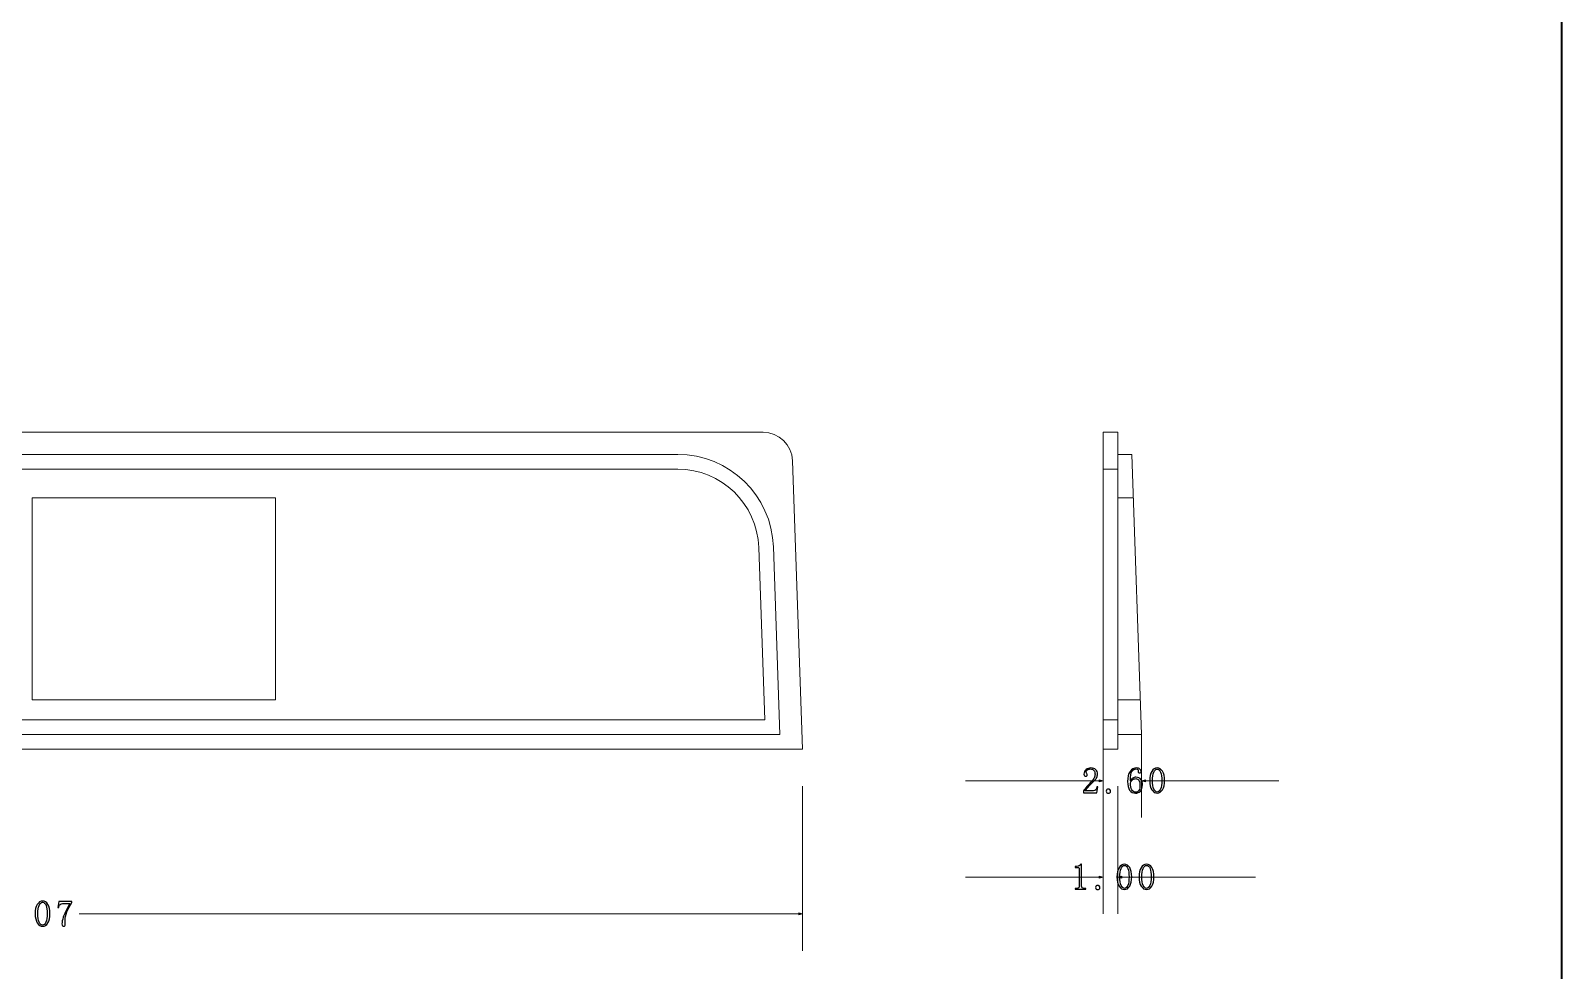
# Model space of a CAD drawing. Header units: millimetres. Extents: x -672 to 672, y -225 to 223.
# Drawn here: x 558.6 to 662.5, y -141.1 to -77.3 of the extents above; entities that cross this region are included whole.
import ezdxf
from ezdxf.lldxf.tags import DXFTag

# ---------------------------------------------------------------- set-up
doc = ezdxf.new("R2010")
doc.units = ezdxf.units.MM
doc.header["$MEASUREMENT"] = 0
doc.layers.add('layer 1', color=7, linetype='Continuous')
tags = doc.linetypes.add('New Line262', pattern=[0.2, 0.1, -0.1]).pattern_tags.tags
tags[6:7] = [DXFTag(74, 4), DXFTag(75, 0), DXFTag(340, '0'), DXFTag(46, 1.0), DXFTag(50, 0.0), DXFTag(44, 0.0), DXFTag(45, 0.0)]
tags[4:5] = [DXFTag(74, 4), DXFTag(75, 0), DXFTag(340, '0'), DXFTag(46, 1.0), DXFTag(50, 0.0), DXFTag(44, 0.0), DXFTag(45, 0.0)]
tags = doc.linetypes.add('New Line263', pattern=[0.2, 0.1, -0.1]).pattern_tags.tags
tags[6:7] = [DXFTag(74, 4), DXFTag(75, 0), DXFTag(340, '0'), DXFTag(46, 1.0), DXFTag(50, 0.0), DXFTag(44, 0.0), DXFTag(45, 0.0)]
tags[4:5] = [DXFTag(74, 4), DXFTag(75, 0), DXFTag(340, '0'), DXFTag(46, 1.0), DXFTag(50, 0.0), DXFTag(44, 0.0), DXFTag(45, 0.0)]
tags = doc.linetypes.add('New Line264', pattern=[0.2, 0.1, -0.1]).pattern_tags.tags
tags[6:7] = [DXFTag(74, 4), DXFTag(75, 0), DXFTag(340, '0'), DXFTag(46, 1.0), DXFTag(50, 0.0), DXFTag(44, 0.0), DXFTag(45, 0.0)]
tags[4:5] = [DXFTag(74, 4), DXFTag(75, 0), DXFTag(340, '0'), DXFTag(46, 1.0), DXFTag(50, 0.0), DXFTag(44, 0.0), DXFTag(45, 0.0)]
tags = doc.linetypes.add('New Line265', pattern=[0.2, 0.1, -0.1]).pattern_tags.tags
tags[6:7] = [DXFTag(74, 4), DXFTag(75, 0), DXFTag(340, '0'), DXFTag(46, 1.0), DXFTag(50, 0.0), DXFTag(44, 0.0), DXFTag(45, 0.0)]
tags[4:5] = [DXFTag(74, 4), DXFTag(75, 0), DXFTag(340, '0'), DXFTag(46, 1.0), DXFTag(50, 0.0), DXFTag(44, 0.0), DXFTag(45, 0.0)]
tags = doc.linetypes.add('New Line266', pattern=[0.2, 0.1, -0.1]).pattern_tags.tags
tags[6:7] = [DXFTag(74, 4), DXFTag(75, 0), DXFTag(340, '0'), DXFTag(46, 1.0), DXFTag(50, 0.0), DXFTag(44, 0.0), DXFTag(45, 0.0)]
tags[4:5] = [DXFTag(74, 4), DXFTag(75, 0), DXFTag(340, '0'), DXFTag(46, 1.0), DXFTag(50, 0.0), DXFTag(44, 0.0), DXFTag(45, 0.0)]
tags = doc.linetypes.add('New Line267', pattern=[0.2, 0.1, -0.1]).pattern_tags.tags
tags[6:7] = [DXFTag(74, 4), DXFTag(75, 0), DXFTag(340, '0'), DXFTag(46, 1.0), DXFTag(50, 0.0), DXFTag(44, 0.0), DXFTag(45, 0.0)]
tags[4:5] = [DXFTag(74, 4), DXFTag(75, 0), DXFTag(340, '0'), DXFTag(46, 1.0), DXFTag(50, 0.0), DXFTag(44, 0.0), DXFTag(45, 0.0)]
tags = doc.linetypes.add('New Line268', pattern=[0.2, 0.1, -0.1]).pattern_tags.tags
tags[6:7] = [DXFTag(74, 4), DXFTag(75, 0), DXFTag(340, '0'), DXFTag(46, 1.0), DXFTag(50, 0.0), DXFTag(44, 0.0), DXFTag(45, 0.0)]
tags[4:5] = [DXFTag(74, 4), DXFTag(75, 0), DXFTag(340, '0'), DXFTag(46, 1.0), DXFTag(50, 0.0), DXFTag(44, 0.0), DXFTag(45, 0.0)]
tags = doc.linetypes.add('New Line300', pattern=[0.2, 0.1, -0.1]).pattern_tags.tags
tags[6:7] = [DXFTag(74, 4), DXFTag(75, 0), DXFTag(340, '0'), DXFTag(46, 1.0), DXFTag(50, 0.0), DXFTag(44, 0.0), DXFTag(45, 0.0)]
tags[4:5] = [DXFTag(74, 4), DXFTag(75, 0), DXFTag(340, '0'), DXFTag(46, 1.0), DXFTag(50, 0.0), DXFTag(44, 0.0), DXFTag(45, 0.0)]

msp = doc.modelspace()

# ---------------------------------------------------------------- hatches: boundary and pattern name
at = {"layer": 'layer 1', "true_color": 0xff0000}
h = msp.add_hatch(color=1, dxfattribs=at)
edge = h.paths.add_edge_path()
edge.add_spline(control_points=[(631.1188, -128.1236), (631.1188, -128.1236), (631.3855, -128.1951), (631.3855, -128.1951), (631.3855, -128.1951), (631.1188, -128.2665), (631.1188, -128.2665), (631.1188, -128.2665), (631.1188, -128.1236), (631.1188, -128.1236)], knot_values=[0, 0, 0, 0, 0.33333333, 0.33333333, 0.33333333, 0.66666667, 0.66666667, 0.66666667, 1, 1, 1, 1], degree=3, periodic=1)
h = msp.add_hatch(color=1, dxfattribs=at)
edge = h.paths.add_edge_path()
edge.add_spline(control_points=[(634.2521, -128.1236), (634.2521, -128.1236), (633.9855, -128.1951), (633.9855, -128.1951), (633.9855, -128.1951), (634.2521, -128.2665), (634.2521, -128.2665), (634.2521, -128.2665), (634.2521, -128.1236), (634.2521, -128.1236)], knot_values=[0, 0, 0, 0, 0.33333333, 0.33333333, 0.33333333, 0.66666667, 0.66666667, 0.66666667, 1, 1, 1, 1], degree=3, periodic=1)
h = msp.add_hatch(color=1, dxfattribs=at)
edge = h.paths.add_edge_path()
edge.add_spline(control_points=[(631.1188, -134.6527), (631.1188, -134.6527), (631.3855, -134.7242), (631.3855, -134.7242), (631.3855, -134.7242), (631.1188, -134.7956), (631.1188, -134.7956), (631.1188, -134.7956), (631.1188, -134.6527), (631.1188, -134.6527)], knot_values=[0, 0, 0, 0, 0.33333333, 0.33333333, 0.33333333, 0.66666667, 0.66666667, 0.66666667, 1, 1, 1, 1], degree=3, periodic=1)
h = msp.add_hatch(color=1, dxfattribs=at)
edge = h.paths.add_edge_path()
edge.add_spline(control_points=[(632.6521, -134.6527), (632.6521, -134.6527), (632.3855, -134.7242), (632.3855, -134.7242), (632.3855, -134.7242), (632.6521, -134.7956), (632.6521, -134.7956), (632.6521, -134.7956), (632.6521, -134.6527), (632.6521, -134.6527)], knot_values=[0, 0, 0, 0, 0.33333333, 0.33333333, 0.33333333, 0.66666667, 0.66666667, 0.66666667, 1, 1, 1, 1], degree=3, periodic=1)
h = msp.add_hatch(color=1, dxfattribs=at)
edge = h.paths.add_edge_path()
edge.add_spline(control_points=[(610.7215, -137.2899), (610.7215, -137.2899), (610.9882, -137.2185), (610.9882, -137.2185), (610.9882, -137.2185), (610.7215, -137.147), (610.7215, -137.147), (610.7215, -137.147), (610.7215, -137.2899), (610.7215, -137.2899)], knot_values=[0, 0, 0, 0, 0.33333333, 0.33333333, 0.33333333, 0.66666667, 0.66666667, 0.66666667, 1, 1, 1, 1], degree=3, periodic=1)

# ---------------------------------------------------------------- linework, layer by layer
at = {"layer": 'layer 1', "lineweight": 40}
msp.add_open_spline([(662.4845, 72.2128), (662.4845, 72.2128), (472.4845, 72.2128), (472.4845, 72.2128), (472.4845, 72.2128), (472.4845, -204.7872), (472.4845, -204.7872), (472.4845, -204.7872), (662.4845, -204.7872), (662.4845, -204.7872), (662.4845, -204.7872), (662.4845, 72.2128), (662.4845, 72.2128)], degree=3, knots=[0, 0, 0, 0, 0.25, 0.25, 0.25, 0.5, 0.5, 0.5, 0.75, 0.75, 0.75, 1, 1, 1, 1], dxfattribs=at)
at = {"layer": 'layer 1', "lineweight": 9}
for points in [[(608.306, -104.5603), (608.306, -104.5603), (505.6005, -104.5603), (505.6005, -104.5603)], [(610.3048, -106.4905), (610.2672, -105.4138), (609.3834, -104.5603), (608.306, -104.5603)], [(631.3855, -104.5603), (631.3855, -104.5603), (631.3855, -126.0603), (631.3855, -126.0603)], [(632.3855, -104.5603), (632.3855, -104.5603), (631.3855, -104.5603), (631.3855, -104.5603)], [(632.3855, -104.5603), (632.3855, -104.5603), (632.3855, -126.0603), (632.3855, -126.0603)], [(602.5128, -106.0603), (602.5128, -106.0603), (511.3937, -106.0603), (511.3937, -106.0603)], [(609.0088, -112.3335), (608.8866, -108.834), (606.0143, -106.0603), (602.5128, -106.0603)], [(610.9882, -126.0603), (610.9882, -126.0603), (610.3048, -106.4905), (610.3048, -106.4905)], [(632.3855, -106.0603), (632.3855, -106.0603), (633.322, -106.0603), (633.322, -106.0603)], [(633.322, -106.0603), (633.322, -106.0603), (633.9855, -125.0603), (633.9855, -125.0603)], [(558.7032, -109.0103), (558.7032, -109.0103), (558.7032, -122.7103), (558.7032, -122.7103)], [(575.2032, -109.0103), (575.2032, -109.0103), (558.7032, -109.0103), (558.7032, -109.0103)], [(575.2032, -122.7103), (575.2032, -122.7103), (575.2032, -109.0103), (575.2032, -109.0103)], [(609.4532, -125.0603), (609.4532, -125.0603), (609.0088, -112.3335), (609.0088, -112.3335)], [(558.7032, -122.7103), (558.7032, -122.7103), (575.2032, -122.7103), (575.2032, -122.7103)], [(504.4532, -125.0603), (504.4532, -125.0603), (609.4532, -125.0603), (609.4532, -125.0603)], [(632.3855, -125.0603), (632.3855, -125.0603), (633.9855, -125.0603), (633.9855, -125.0603)], [(502.9183, -126.0603), (502.9183, -126.0603), (610.9882, -126.0603), (610.9882, -126.0603)], [(632.3855, -126.0603), (632.3855, -126.0603), (631.3855, -126.0603), (631.3855, -126.0603)]]:
    msp.add_open_spline(points, degree=3, dxfattribs=at)
at = {"layer": 'layer 1', "color": 8, "linetype": 'New Line263', "lineweight": 9}
msp.add_open_spline([(511.3937, -107.0603), (511.3937, -107.0603), (602.5128, -107.0603), (602.5128, -107.0603)], degree=3, dxfattribs=at)
at = {"layer": 'layer 1', "color": 8, "linetype": 'New Line300', "lineweight": 9}
msp.add_open_spline([(608.0094, -112.3684), (607.906, -109.4073), (605.4756, -107.0603), (602.5128, -107.0603)], degree=3, dxfattribs=at)
at = {"layer": 'layer 1', "color": 8, "linetype": 'New Line268', "lineweight": 9}
msp.add_open_spline([(632.3855, -107.0603), (632.3855, -107.0603), (631.3855, -107.0603), (631.3855, -107.0603)], degree=3, dxfattribs=at)
at = {"layer": 'layer 1', "color": 8, "linetype": 'New Line267', "lineweight": 9}
msp.add_open_spline([(633.425, -109.0103), (633.425, -109.0103), (632.3855, -109.0103), (632.3855, -109.0103)], degree=3, dxfattribs=at)
at = {"layer": 'layer 1', "color": 8, "linetype": 'New Line264', "lineweight": 9}
msp.add_open_spline([(608.0094, -112.3684), (608.0094, -112.3684), (608.4177, -124.0603), (608.4177, -124.0603)], degree=3, dxfattribs=at)
at = {"layer": 'layer 1', "color": 8, "linetype": 'New Line266', "lineweight": 9}
msp.add_open_spline([(633.9034, -122.7103), (633.9034, -122.7103), (632.3855, -122.7103), (632.3855, -122.7103)], degree=3, dxfattribs=at)
at = {"layer": 'layer 1', "color": 8, "linetype": 'New Line262', "lineweight": 9}
msp.add_open_spline([(608.4177, -124.0603), (608.4177, -124.0603), (505.4888, -124.0603), (505.4888, -124.0603)], degree=3, dxfattribs=at)
at = {"layer": 'layer 1', "color": 8, "linetype": 'New Line265', "lineweight": 9}
msp.add_open_spline([(631.3855, -124.0603), (631.3855, -124.0603), (632.3855, -124.0603), (632.3855, -124.0603)], degree=3, dxfattribs=at)
at = {"layer": 'layer 1', "color": 1, "lineweight": 0}
for points in [[(633.9855, -125.0603), (633.9855, -125.0603), (633.9855, -130.6951), (633.9855, -130.6951)], [(631.3855, -126.0603), (631.3855, -126.0603), (631.3855, -130.6951), (631.3855, -130.6951)], [(610.9882, -128.5603), (610.9882, -128.5603), (610.9882, -139.7185), (610.9882, -139.7185)], [(631.3855, -128.1951), (631.3855, -128.1951), (622.0528, -128.1951), (622.0528, -128.1951)], [(631.3855, -128.5603), (631.3855, -128.5603), (631.3855, -137.2242), (631.3855, -137.2242)], [(632.3855, -128.5603), (632.3855, -128.5603), (632.3855, -137.2242), (632.3855, -137.2242)], [(643.3182, -128.1951), (643.3182, -128.1951), (633.9855, -128.1951), (633.9855, -128.1951)], [(631.3855, -134.7242), (631.3855, -134.7242), (622.0528, -134.7242), (622.0528, -134.7242)], [(641.7182, -134.7242), (641.7182, -134.7242), (632.3855, -134.7242), (632.3855, -134.7242)], [(561.8932, -137.2185), (561.8932, -137.2185), (610.9882, -137.2185), (610.9882, -137.2185)]]:
    msp.add_open_spline(points, degree=3, dxfattribs=at)
at = {"layer": 'layer 1', "color": 3}
for points, knots in [([(630.7578, -128.0292), (630.8099, -127.9313), (630.8357, -127.84), (630.8357, -127.7554), (630.8357, -127.6384), (630.8099, -127.5488), (630.7578, -127.4871), (630.7057, -127.425), (630.6274, -127.3942), (630.5232, -127.3942), (630.4453, -127.3942), (630.3787, -127.4154), (630.3232, -127.4579), (630.2678, -127.5), (630.2403, -127.5538), (630.2403, -127.6188), (630.2403, -127.6579), (630.2516, -127.6904), (630.2745, -127.7167), (630.297, -127.7425), (630.3087, -127.7688), (630.3087, -127.7946), (630.3087, -127.8271), (630.3003, -127.8517), (630.2841, -127.8679), (630.2678, -127.8842), (630.2432, -127.8921), (630.2107, -127.8921), (630.172, -127.8921), (630.1407, -127.8809), (630.1182, -127.8579), (630.0953, -127.8354), (630.0841, -127.7979), (630.0841, -127.7459), (630.0841, -127.6092), (630.1328, -127.505), (630.2303, -127.4334), (630.3282, -127.3617), (630.4324, -127.3259), (630.5428, -127.3259), (630.6991, -127.3259), (630.8145, -127.365), (630.8895, -127.4429), (630.9645, -127.5213), (631.002, -127.6188), (631.002, -127.7359), (631.002, -127.8142), (630.9841, -127.8921), (630.9482, -127.9704), (630.9124, -128.0484), (630.8553, -128.1234), (630.7774, -128.195), (630.5887, -128.3775), (630.4437, -128.5254), (630.3428, -128.6392), (630.2416, -128.7534), (630.1816, -128.8296), (630.162, -128.8688), (630.162, -128.8688), (630.7382, -128.8688), (630.7382, -128.8688), (630.797, -128.8688), (630.8457, -128.8463), (630.8845, -128.8004), (630.9237, -128.755), (630.9499, -128.6867), (630.9628, -128.5954), (630.9628, -128.5954), (631.0216, -128.5954), (631.0216, -128.5954), (631.0216, -128.5954), (630.9628, -129.0154), (630.9628, -129.0154), (630.9628, -129.0154), (630.0545, -129.0154), (630.0545, -129.0154), (630.0545, -129.0154), (630.0545, -128.8884), (630.0545, -128.8884), (630.087, -128.8296), (630.1407, -128.755), (630.2157, -128.6638), (630.2907, -128.5725), (630.3899, -128.465), (630.5137, -128.3417), (630.6241, -128.2309), (630.7057, -128.1267), (630.7578, -128.0292)], [0, 0, 0, 0, 0.03448276, 0.03448276, 0.03448276, 0.06896552, 0.06896552, 0.06896552, 0.10344828, 0.10344828, 0.10344828, 0.13793103, 0.13793103, 0.13793103, 0.17241379, 0.17241379, 0.17241379, 0.20689655, 0.20689655, 0.20689655, 0.24137931, 0.24137931, 0.24137931, 0.27586207, 0.27586207, 0.27586207, 0.31034483, 0.31034483, 0.31034483, 0.34482759, 0.34482759, 0.34482759, 0.37931034, 0.37931034, 0.37931034, 0.4137931, 0.4137931, 0.4137931, 0.44827586, 0.44827586, 0.44827586, 0.48275862, 0.48275862, 0.48275862, 0.51724138, 0.51724138, 0.51724138, 0.55172414, 0.55172414, 0.55172414, 0.5862069, 0.5862069, 0.5862069, 0.62068966, 0.62068966, 0.62068966, 0.65517241, 0.65517241, 0.65517241, 0.68965517, 0.68965517, 0.68965517, 0.72413793, 0.72413793, 0.72413793, 0.75862069, 0.75862069, 0.75862069, 0.79310345, 0.79310345, 0.79310345, 0.82758621, 0.82758621, 0.82758621, 0.86206897, 0.86206897, 0.86206897, 0.89655172, 0.89655172, 0.89655172, 0.93103448, 0.93103448, 0.93103448, 0.96551724, 0.96551724, 0.96551724, 1, 1, 1, 1]), ([(633.3916, -128.0142), (633.4599, -127.9721), (633.5332, -127.9509), (633.6112, -127.9509), (633.7674, -127.9509), (633.8799, -128.0029), (633.9482, -128.1071), (634.0166, -128.2113), (634.0507, -128.3284), (634.0507, -128.4588), (634.0507, -128.6542), (634.0037, -128.7988), (633.9091, -128.8934), (633.8145, -128.9875), (633.7057, -129.035), (633.582, -129.035), (633.4062, -129.035), (633.2728, -128.9684), (633.1816, -128.8346), (633.0903, -128.7013), (633.0449, -128.5075), (633.0449, -128.2538), (633.0449, -127.9542), (633.1003, -127.7246), (633.2107, -127.565), (633.3216, -127.4059), (633.4712, -127.3259), (633.6599, -127.3259), (633.7512, -127.3259), (633.8245, -127.3521), (633.8799, -127.4042), (633.9353, -127.4563), (633.9628, -127.5017), (633.9628, -127.5409), (633.9628, -127.5796), (633.9545, -127.6092), (633.9382, -127.6288), (633.922, -127.6484), (633.8945, -127.6579), (633.8553, -127.6579), (633.8228, -127.6579), (633.7982, -127.6496), (633.782, -127.6334), (633.7657, -127.6171), (633.7578, -127.5929), (633.7578, -127.5604), (633.7578, -127.5471), (633.7595, -127.5342), (633.7624, -127.5213), (633.7657, -127.5084), (633.7674, -127.495), (633.7674, -127.4821), (633.7674, -127.4563), (633.7578, -127.435), (633.7382, -127.4188), (633.7187, -127.4025), (633.6828, -127.3942), (633.6307, -127.3942), (633.5199, -127.3942), (633.4257, -127.4446), (633.3474, -127.5454), (633.2695, -127.6467), (633.2303, -127.8663), (633.2303, -128.2046), (633.2695, -128.12), (633.3232, -128.0567), (633.3916, -128.0142)], [0, 0, 0, 0, 0.04545455, 0.04545455, 0.04545455, 0.09090909, 0.09090909, 0.09090909, 0.13636364, 0.13636364, 0.13636364, 0.18181818, 0.18181818, 0.18181818, 0.22727273, 0.22727273, 0.22727273, 0.27272727, 0.27272727, 0.27272727, 0.31818182, 0.31818182, 0.31818182, 0.36363636, 0.36363636, 0.36363636, 0.40909091, 0.40909091, 0.40909091, 0.45454545, 0.45454545, 0.45454545, 0.5, 0.5, 0.5, 0.54545455, 0.54545455, 0.54545455, 0.59090909, 0.59090909, 0.59090909, 0.63636364, 0.63636364, 0.63636364, 0.68181818, 0.68181818, 0.68181818, 0.72727273, 0.72727273, 0.72727273, 0.77272727, 0.77272727, 0.77272727, 0.81818182, 0.81818182, 0.81818182, 0.86363636, 0.86363636, 0.86363636, 0.90909091, 0.90909091, 0.90909091, 0.95454545, 0.95454545, 0.95454545, 1, 1, 1, 1]), ([(635.4091, -128.8054), (635.3145, -128.9584), (635.1957, -129.035), (635.0528, -129.035), (634.9095, -129.035), (634.7891, -128.96), (634.6912, -128.8104), (634.5937, -128.6604), (634.5449, -128.4488), (634.5449, -128.1754), (634.5449, -127.9217), (634.592, -127.7167), (634.6866, -127.5604), (634.7807, -127.4042), (634.9028, -127.3259), (635.0528, -127.3259), (635.1957, -127.3259), (635.3145, -127.4009), (635.4091, -127.5504), (635.5037, -127.7004), (635.5507, -127.9088), (635.5507, -128.1754), (635.5507, -128.4425), (635.5037, -128.6525), (635.4091, -128.8054)], [0, 0, 0, 0, 0.125, 0.125, 0.125, 0.25, 0.25, 0.25, 0.375, 0.375, 0.375, 0.5, 0.5, 0.5, 0.625, 0.625, 0.625, 0.75, 0.75, 0.75, 0.875, 0.875, 0.875, 1, 1, 1, 1]), ([(635.287, -127.6142), (635.2349, -127.4742), (635.157, -127.4042), (635.0528, -127.4042), (634.9616, -127.4042), (634.8849, -127.4742), (634.8232, -127.6142), (634.7612, -127.7538), (634.7303, -127.9413), (634.7303, -128.1754), (634.7303, -128.4229), (634.7612, -128.615), (634.8232, -128.7517), (634.8849, -128.8884), (634.9616, -128.9567), (635.0528, -128.9567), (635.1503, -128.9567), (635.227, -128.8884), (635.282, -128.7517), (635.3374, -128.615), (635.3653, -128.4229), (635.3653, -128.1754), (635.3653, -127.9413), (635.3391, -127.7538), (635.287, -127.6142)], [0, 0, 0, 0, 0.125, 0.125, 0.125, 0.25, 0.25, 0.25, 0.375, 0.375, 0.375, 0.5, 0.5, 0.5, 0.625, 0.625, 0.625, 0.75, 0.75, 0.75, 0.875, 0.875, 0.875, 1, 1, 1, 1]), ([(631.8428, -129.0054), (631.8132, -129.0317), (631.7791, -129.0446), (631.7403, -129.0446), (631.7012, -129.0446), (631.667, -129.0317), (631.6374, -129.0054), (631.6082, -128.9796), (631.5937, -128.9438), (631.5937, -128.8984), (631.5937, -128.8525), (631.6082, -128.8167), (631.6374, -128.7909), (631.667, -128.7646), (631.7012, -128.7517), (631.7403, -128.7517), (631.7791, -128.7517), (631.8132, -128.7663), (631.8428, -128.7954), (631.872, -128.825), (631.8866, -128.8592), (631.8866, -128.8984), (631.8866, -128.9438), (631.872, -128.9796), (631.8428, -129.0054)], [0, 0, 0, 0, 0.125, 0.125, 0.125, 0.25, 0.25, 0.25, 0.375, 0.375, 0.375, 0.5, 0.5, 0.5, 0.625, 0.625, 0.625, 0.75, 0.75, 0.75, 0.875, 0.875, 0.875, 1, 1, 1, 1]), ([(633.4012, -128.1121), (633.3395, -128.1542), (633.2824, -128.2342), (633.2303, -128.3513), (633.2303, -128.5467), (633.2645, -128.6979), (633.3328, -128.8054), (633.4012, -128.9129), (633.4845, -128.9667), (633.582, -128.9667), (633.6795, -128.9667), (633.7545, -128.9309), (633.8066, -128.8592), (633.8587, -128.7875), (633.8845, -128.6542), (633.8845, -128.4588), (633.8845, -128.3284), (633.857, -128.2275), (633.8016, -128.1559), (633.7462, -128.0842), (633.6795, -128.0484), (633.6016, -128.0484), (633.5299, -128.0484), (633.4632, -128.0696), (633.4012, -128.1121)], [0, 0, 0, 0, 0.125, 0.125, 0.125, 0.25, 0.25, 0.25, 0.375, 0.375, 0.375, 0.5, 0.5, 0.5, 0.625, 0.625, 0.625, 0.75, 0.75, 0.75, 0.875, 0.875, 0.875, 1, 1, 1, 1]), ([(629.8797, -133.8502), (629.8797, -133.8502), (629.9188, -133.8502), (629.9188, -133.8502), (629.9188, -133.8502), (629.9188, -135.3343), (629.9188, -135.3343), (629.9188, -135.3864), (629.9351, -135.4256), (629.9676, -135.4514), (630.0001, -135.4777), (630.0455, -135.4906), (630.1043, -135.4906), (630.1043, -135.4906), (630.2018, -135.4906), (630.2018, -135.4906), (630.2018, -135.4906), (630.2018, -135.5493), (630.2018, -135.5493), (630.2018, -135.5493), (629.4888, -135.5493), (629.4888, -135.5493), (629.4888, -135.5493), (629.4888, -135.4906), (629.4888, -135.4906), (629.4888, -135.4906), (629.5768, -135.4906), (629.5768, -135.4906), (629.6418, -135.4906), (629.6893, -135.4777), (629.7184, -135.4514), (629.7476, -135.4256), (629.7626, -135.3864), (629.7626, -135.3343), (629.7626, -135.3343), (629.7626, -134.1527), (629.7626, -134.1527), (629.7626, -134.1268), (629.7543, -134.1056), (629.738, -134.0893), (629.7218, -134.0731), (629.6972, -134.0648), (629.6647, -134.0648), (629.6647, -134.0648), (629.4888, -134.0648), (629.4888, -134.0648), (629.4888, -134.0648), (629.4888, -134.0064), (629.4888, -134.0064), (629.4888, -134.0064), (629.5768, -134.0064), (629.5768, -134.0064), (629.6551, -134.0064), (629.7184, -133.9931), (629.7672, -133.9673), (629.8159, -133.941), (629.8534, -133.9023), (629.8797, -133.8502)], [0, 0, 0, 0, 0.05263158, 0.05263158, 0.05263158, 0.10526316, 0.10526316, 0.10526316, 0.15789474, 0.15789474, 0.15789474, 0.21052632, 0.21052632, 0.21052632, 0.26315789, 0.26315789, 0.26315789, 0.31578947, 0.31578947, 0.31578947, 0.36842105, 0.36842105, 0.36842105, 0.42105263, 0.42105263, 0.42105263, 0.47368421, 0.47368421, 0.47368421, 0.52631579, 0.52631579, 0.52631579, 0.57894737, 0.57894737, 0.57894737, 0.63157895, 0.63157895, 0.63157895, 0.68421053, 0.68421053, 0.68421053, 0.73684211, 0.73684211, 0.73684211, 0.78947368, 0.78947368, 0.78947368, 0.84210526, 0.84210526, 0.84210526, 0.89473684, 0.89473684, 0.89473684, 0.94736842, 0.94736842, 0.94736842, 1, 1, 1, 1]), ([(633.1872, -135.3393), (633.0926, -135.4923), (632.9738, -135.5689), (632.8309, -135.5689), (632.6876, -135.5689), (632.5672, -135.4939), (632.4693, -135.3443), (632.3718, -135.1943), (632.323, -134.9827), (632.323, -134.7093), (632.323, -134.4556), (632.3701, -134.2506), (632.4647, -134.0943), (632.5588, -133.9381), (632.6809, -133.8598), (632.8309, -133.8598), (632.9738, -133.8598), (633.0926, -133.9348), (633.1872, -134.0843), (633.2818, -134.2343), (633.3288, -134.4427), (633.3288, -134.7093), (633.3288, -134.9764), (633.2818, -135.1864), (633.1872, -135.3393)], [0, 0, 0, 0, 0.125, 0.125, 0.125, 0.25, 0.25, 0.25, 0.375, 0.375, 0.375, 0.5, 0.5, 0.5, 0.625, 0.625, 0.625, 0.75, 0.75, 0.75, 0.875, 0.875, 0.875, 1, 1, 1, 1]), ([(633.0651, -134.1481), (633.013, -134.0081), (632.9351, -133.9381), (632.8309, -133.9381), (632.7397, -133.9381), (632.663, -134.0081), (632.6013, -134.1481), (632.5393, -134.2877), (632.5084, -134.4752), (632.5084, -134.7093), (632.5084, -134.9568), (632.5393, -135.1489), (632.6013, -135.2856), (632.663, -135.4223), (632.7397, -135.4906), (632.8309, -135.4906), (632.9284, -135.4906), (633.0051, -135.4223), (633.0601, -135.2856), (633.1155, -135.1489), (633.1434, -134.9568), (633.1434, -134.7093), (633.1434, -134.4752), (633.1172, -134.2877), (633.0651, -134.1481)], [0, 0, 0, 0, 0.125, 0.125, 0.125, 0.25, 0.25, 0.25, 0.375, 0.375, 0.375, 0.5, 0.5, 0.5, 0.625, 0.625, 0.625, 0.75, 0.75, 0.75, 0.875, 0.875, 0.875, 1, 1, 1, 1]), ([(634.6872, -135.3393), (634.5926, -135.4923), (634.4738, -135.5689), (634.3309, -135.5689), (634.1876, -135.5689), (634.0672, -135.4939), (633.9693, -135.3443), (633.8718, -135.1943), (633.823, -134.9827), (633.823, -134.7093), (633.823, -134.4556), (633.8701, -134.2506), (633.9647, -134.0943), (634.0588, -133.9381), (634.1809, -133.8598), (634.3309, -133.8598), (634.4738, -133.8598), (634.5926, -133.9348), (634.6872, -134.0843), (634.7818, -134.2343), (634.8288, -134.4427), (634.8288, -134.7093), (634.8288, -134.9764), (634.7818, -135.1864), (634.6872, -135.3393)], [0, 0, 0, 0, 0.125, 0.125, 0.125, 0.25, 0.25, 0.25, 0.375, 0.375, 0.375, 0.5, 0.5, 0.5, 0.625, 0.625, 0.625, 0.75, 0.75, 0.75, 0.875, 0.875, 0.875, 1, 1, 1, 1]), ([(634.5651, -134.1481), (634.513, -134.0081), (634.4351, -133.9381), (634.3309, -133.9381), (634.2397, -133.9381), (634.163, -134.0081), (634.1013, -134.1481), (634.0393, -134.2877), (634.0084, -134.4752), (634.0084, -134.7093), (634.0084, -134.9568), (634.0393, -135.1489), (634.1013, -135.2856), (634.163, -135.4223), (634.2397, -135.4906), (634.3309, -135.4906), (634.4284, -135.4906), (634.5051, -135.4223), (634.5601, -135.2856), (634.6155, -135.1489), (634.6434, -134.9568), (634.6434, -134.7093), (634.6434, -134.4752), (634.6172, -134.2877), (634.5651, -134.1481)], [0, 0, 0, 0, 0.125, 0.125, 0.125, 0.25, 0.25, 0.25, 0.375, 0.375, 0.375, 0.5, 0.5, 0.5, 0.625, 0.625, 0.625, 0.75, 0.75, 0.75, 0.875, 0.875, 0.875, 1, 1, 1, 1]), ([(631.1209, -135.5393), (631.0913, -135.5656), (631.0572, -135.5785), (631.0184, -135.5785), (630.9793, -135.5785), (630.9451, -135.5656), (630.9155, -135.5393), (630.8863, -135.5135), (630.8718, -135.4777), (630.8718, -135.4323), (630.8718, -135.3864), (630.8863, -135.3506), (630.9155, -135.3248), (630.9451, -135.2985), (630.9793, -135.2856), (631.0184, -135.2856), (631.0572, -135.2856), (631.0913, -135.3002), (631.1209, -135.3293), (631.1501, -135.3589), (631.1647, -135.3931), (631.1647, -135.4323), (631.1647, -135.4777), (631.1501, -135.5135), (631.1209, -135.5393)], [0, 0, 0, 0, 0.125, 0.125, 0.125, 0.25, 0.25, 0.25, 0.375, 0.375, 0.375, 0.5, 0.5, 0.5, 0.625, 0.625, 0.625, 0.75, 0.75, 0.75, 0.875, 0.875, 0.875, 1, 1, 1, 1]), ([(559.7647, -137.8336), (559.6701, -137.9866), (559.5513, -138.0632), (559.4084, -138.0632), (559.2651, -138.0632), (559.1447, -137.9882), (559.0468, -137.8386), (558.9493, -137.6886), (558.9005, -137.477), (558.9005, -137.2036), (558.9005, -136.9499), (558.9476, -136.7449), (559.0422, -136.5886), (559.1363, -136.4324), (559.2584, -136.3541), (559.4084, -136.3541), (559.5513, -136.3541), (559.6701, -136.4291), (559.7647, -136.5786), (559.8593, -136.7286), (559.9063, -136.937), (559.9063, -137.2036), (559.9063, -137.4707), (559.8593, -137.6807), (559.7647, -137.8336)], [0, 0, 0, 0, 0.125, 0.125, 0.125, 0.25, 0.25, 0.25, 0.375, 0.375, 0.375, 0.5, 0.5, 0.5, 0.625, 0.625, 0.625, 0.75, 0.75, 0.75, 0.875, 0.875, 0.875, 1, 1, 1, 1]), ([(559.6426, -136.6424), (559.5905, -136.5024), (559.5126, -136.4324), (559.4084, -136.4324), (559.3172, -136.4324), (559.2405, -136.5024), (559.1788, -136.6424), (559.1168, -136.782), (559.0859, -136.9695), (559.0859, -137.2036), (559.0859, -137.4511), (559.1168, -137.6432), (559.1788, -137.7799), (559.2405, -137.9166), (559.3172, -137.9849), (559.4084, -137.9849), (559.5059, -137.9849), (559.5826, -137.9166), (559.6376, -137.7799), (559.693, -137.6432), (559.7209, -137.4511), (559.7209, -137.2036), (559.7209, -136.9695), (559.6947, -136.782), (559.6426, -136.6424)], [0, 0, 0, 0, 0.125, 0.125, 0.125, 0.25, 0.25, 0.25, 0.375, 0.375, 0.375, 0.5, 0.5, 0.5, 0.625, 0.625, 0.625, 0.75, 0.75, 0.75, 0.875, 0.875, 0.875, 1, 1, 1, 1]), ([(561.3868, -136.3736), (561.3868, -136.3736), (561.3868, -136.442), (561.3868, -136.442), (561.2501, -136.6632), (561.1409, -136.8799), (561.0597, -137.0916), (560.9784, -137.3028), (560.9376, -137.487), (560.9376, -137.6432), (560.9376, -137.6691), (560.9393, -137.7066), (560.9426, -137.7553), (560.9455, -137.8045), (560.9472, -137.8611), (560.9472, -137.9266), (560.9472, -137.9786), (560.9393, -138.0141), (560.923, -138.0336), (560.9068, -138.0532), (560.8788, -138.0632), (560.8401, -138.0632), (560.8072, -138.0632), (560.7797, -138.0516), (560.7568, -138.0291), (560.7343, -138.0061), (560.7226, -137.9653), (560.7226, -137.907), (560.7226, -137.7832), (560.7505, -137.6303), (560.8055, -137.4478), (560.8609, -137.2657), (561.0093, -136.9561), (561.2501, -136.5203), (561.2501, -136.5203), (560.7618, -136.5203), (560.7618, -136.5203), (560.6901, -136.5203), (560.633, -136.5428), (560.5909, -136.5886), (560.5484, -136.6341), (560.5176, -136.7024), (560.498, -136.7936), (560.498, -136.7936), (560.4397, -136.7836), (560.4397, -136.7836), (560.4397, -136.7836), (560.508, -136.3736), (560.508, -136.3736), (560.508, -136.3736), (561.3868, -136.3736), (561.3868, -136.3736)], [0, 0, 0, 0, 0.05882353, 0.05882353, 0.05882353, 0.11764706, 0.11764706, 0.11764706, 0.17647059, 0.17647059, 0.17647059, 0.23529412, 0.23529412, 0.23529412, 0.29411765, 0.29411765, 0.29411765, 0.35294118, 0.35294118, 0.35294118, 0.41176471, 0.41176471, 0.41176471, 0.47058824, 0.47058824, 0.47058824, 0.52941176, 0.52941176, 0.52941176, 0.58823529, 0.58823529, 0.58823529, 0.64705882, 0.64705882, 0.64705882, 0.70588235, 0.70588235, 0.70588235, 0.76470588, 0.76470588, 0.76470588, 0.82352941, 0.82352941, 0.82352941, 0.88235294, 0.88235294, 0.88235294, 0.94117647, 0.94117647, 0.94117647, 1, 1, 1, 1])]:
    msp.add_open_spline(points, degree=3, knots=knots, dxfattribs=at)
at = {"layer": 'layer 1', "color": 1, "lineweight": 0}
for points in [[(631.1188, -128.1236), (631.1188, -128.1236), (631.3855, -128.1951), (631.3855, -128.1951), (631.3855, -128.1951), (631.1188, -128.2665), (631.1188, -128.2665), (631.1188, -128.2665), (631.1188, -128.1236), (631.1188, -128.1236)], [(634.2521, -128.1236), (634.2521, -128.1236), (633.9855, -128.1951), (633.9855, -128.1951), (633.9855, -128.1951), (634.2521, -128.2665), (634.2521, -128.2665), (634.2521, -128.2665), (634.2521, -128.1236), (634.2521, -128.1236)], [(631.1188, -134.6527), (631.1188, -134.6527), (631.3855, -134.7242), (631.3855, -134.7242), (631.3855, -134.7242), (631.1188, -134.7956), (631.1188, -134.7956), (631.1188, -134.7956), (631.1188, -134.6527), (631.1188, -134.6527)], [(632.6521, -134.6527), (632.6521, -134.6527), (632.3855, -134.7242), (632.3855, -134.7242), (632.3855, -134.7242), (632.6521, -134.7956), (632.6521, -134.7956), (632.6521, -134.7956), (632.6521, -134.6527), (632.6521, -134.6527)], [(610.7215, -137.2899), (610.7215, -137.2899), (610.9882, -137.2185), (610.9882, -137.2185), (610.9882, -137.2185), (610.7215, -137.147), (610.7215, -137.147), (610.7215, -137.147), (610.7215, -137.2899), (610.7215, -137.2899)]]:
    msp.add_open_spline(points, degree=3, knots=[0, 0, 0, 0, 0.33333333, 0.33333333, 0.33333333, 0.66666667, 0.66666667, 0.66666667, 1, 1, 1, 1], dxfattribs=at)

doc.saveas('drawing.dxf')
